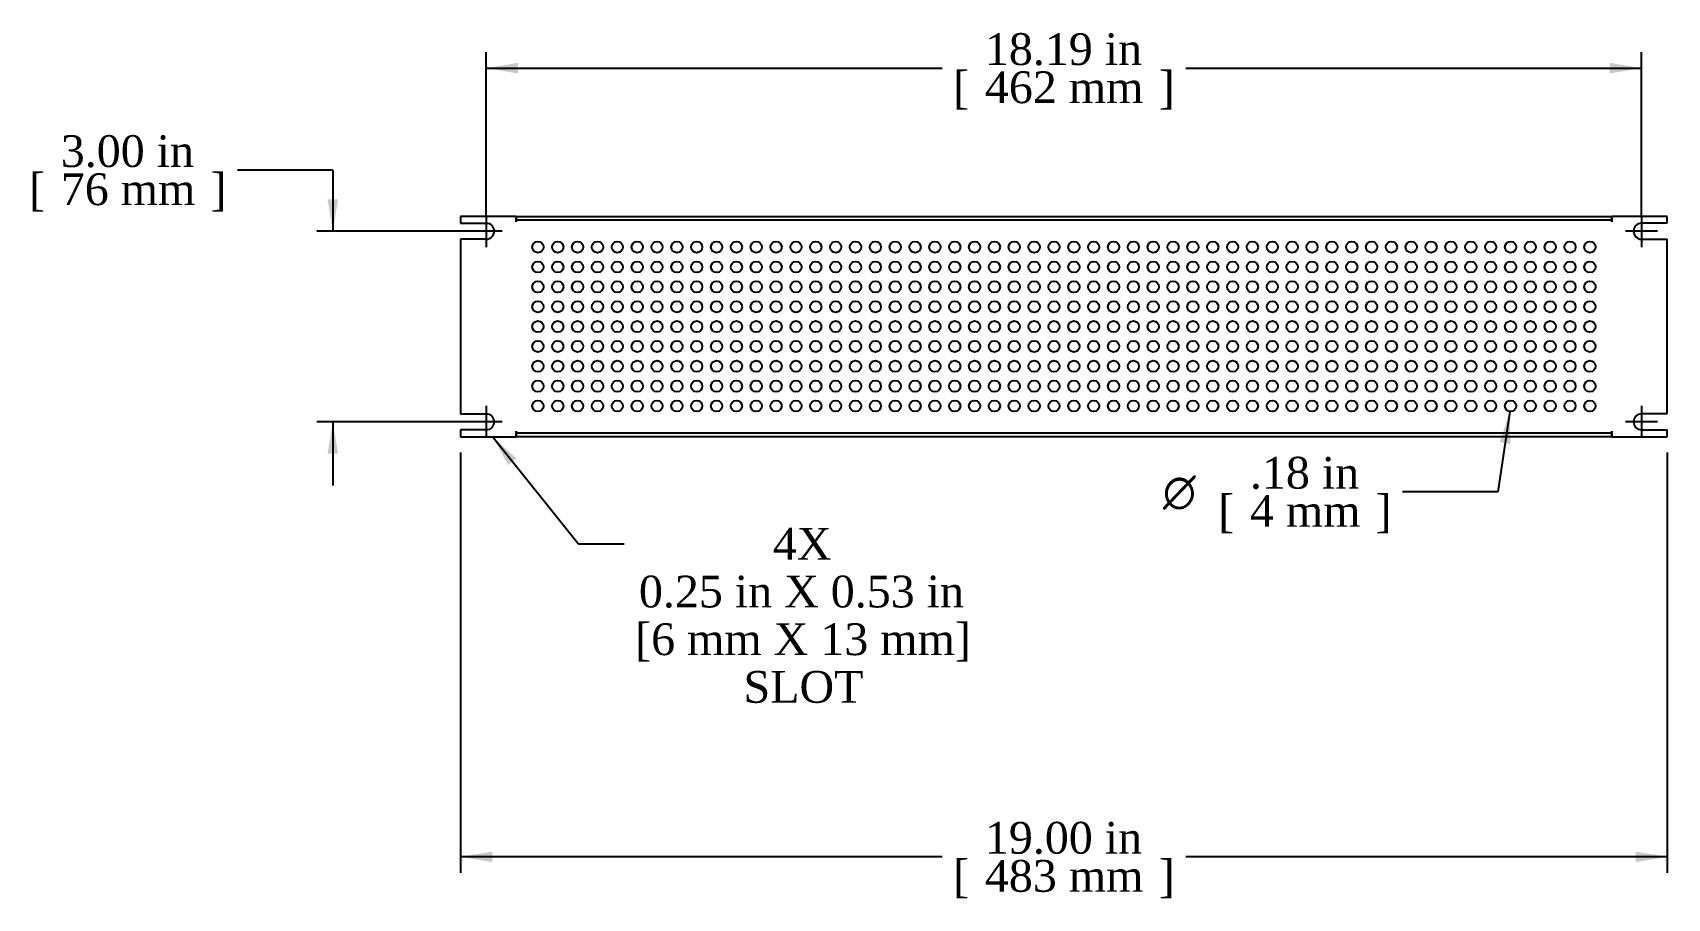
# Model space of a CAD drawing. Extents: x 5.4 to 63.7, y 15.6 to 34.9.
# Drawn here: x 5.37 to 31.1, y 15.63 to 29.25 of the extents above; entities that cross this region are included whole.
import ezdxf
from ezdxf.enums import TextEntityAlignment as Align
from ezdxf.lldxf.tags import DXFTag

# ---------------------------------------------------------------- set-up
doc = ezdxf.new("R2010")
doc.units = 0
doc.header["$MEASUREMENT"] = 0
for name, color, linetype in [('COM54342', 7, 'CONTINUOUS'), ('DEFAULT', 7, 'CONTINUOUS'), ('LAYER2', 7, 'CONTINUOUS')]:
    doc.layers.add(name, color=color, linetype=linetype)
doc.styles.add('SEACAD_SEMECA1_TTF', font='semeca1.ttf')
doc.styles.add('SEACAD_TIMES_TTF', font='times.ttf')
tags = doc.linetypes.add('CENTER2', pattern=[1.125, 0.75, -0.125, 0.125, -0.125]).pattern_tags.tags
tags[10:11] = [DXFTag(74, 4), DXFTag(75, 0), DXFTag(340, '0'), DXFTag(46, 0.0), DXFTag(50, 0.0), DXFTag(44, 0.0), DXFTag(45, 0.0)]
tags[8:9] = [DXFTag(74, 4), DXFTag(75, 0), DXFTag(340, '0'), DXFTag(46, 0.0), DXFTag(50, 0.0), DXFTag(44, 0.0), DXFTag(45, 0.0)]
tags[6:7] = [DXFTag(74, 4), DXFTag(75, 0), DXFTag(340, '0'), DXFTag(46, 0.0), DXFTag(50, 0.0), DXFTag(44, 0.0), DXFTag(45, 0.0)]
tags[4:5] = [DXFTag(74, 4), DXFTag(75, 0), DXFTag(340, '0'), DXFTag(46, 0.0), DXFTag(50, 0.0), DXFTag(44, 0.0), DXFTag(45, 0.0)]
tags = doc.linetypes.add('HIDDEN2', pattern=[0.1875, 0.125, -0.0625]).pattern_tags.tags
tags[6:7] = [DXFTag(74, 4), DXFTag(75, 0), DXFTag(340, '0'), DXFTag(46, 0.0), DXFTag(50, 0.0), DXFTag(44, 0.0), DXFTag(45, 0.0)]
tags[4:5] = [DXFTag(74, 4), DXFTag(75, 0), DXFTag(340, '0'), DXFTag(46, 0.0), DXFTag(50, 0.0), DXFTag(44, 0.0), DXFTag(45, 0.0)]

# ---------------------------------------------------------------- blocks, each defined once
blk = doc.blocks.new('SEANNOT_GROUP1')
at = {"layer": 'DEFAULT', "linetype": 'CONTINUOUS'}
blk.add_hatch(color=136, dxfattribs=at).paths.add_polyline_path([(12.981, 22.554), (12.604, 22.893), (12.851, 22.45)])
at = {"layer": 'DEFAULT', "color": 136, "linetype": 'CONTINUOUS'}
blk.add_line((13.952, 21.207), (14.676, 21.207), dxfattribs=at)
blk.add_lwpolyline([(13.952, 21.207), (12.604, 22.893)], dxfattribs=at)
at = {"layer": 'DEFAULT', "color": 136, "linetype": 'CONTINUOUS', "style": 'SEACAD_TIMES_TTF'}
for s, p in [('4X', (17.019, 21.457)), ('0.25 in X 0.53 in', (14.91, 20.707)), ('[6 mm X 13 mm]', (14.851, 19.957)), ('SLOT', (16.557, 19.207))]:
    blk.add_text(s, height=0.5, dxfattribs=at).set_placement(p, align=Align.TOP_LEFT)
blk = doc.blocks.new('SEANNOT_GROUP2')
at = {"layer": 'LAYER2', "color": 136, "linetype": 'CENTER2'}
for p, q in [((12.507, 26.377), (12.507, 25.877)), ((12.757, 26.127), (12.257, 26.127))]:
    blk.add_line(p, q, dxfattribs=at)
blk = doc.blocks.new('SEANNOT_GROUP3')
at = {"layer": 'LAYER2', "color": 136, "linetype": 'CENTER2'}
for p, q in [((12.507, 23.377), (12.507, 22.877)), ((12.757, 23.127), (12.257, 23.127))]:
    blk.add_line(p, q, dxfattribs=at)
blk = doc.blocks.new('SEANNOT_GROUP4')
at = {"layer": 'LAYER2', "color": 136, "linetype": 'CENTER2'}
for p, q in [((30.695, 23.377), (30.695, 22.877)), ((30.945, 23.127), (30.445, 23.127))]:
    blk.add_line(p, q, dxfattribs=at)
blk = doc.blocks.new('SEANNOT_GROUP5')
at = {"layer": 'LAYER2', "color": 136, "linetype": 'CENTER2'}
for p, q in [((30.695, 26.377), (30.695, 25.877)), ((30.945, 26.127), (30.445, 26.127))]:
    blk.add_line(p, q, dxfattribs=at)
blk = doc.blocks.new('GDIMGGROUP')
at = {"layer": 'LAYER2', "linetype": 'CONTINUOUS'}
for points in [[(13.007, 28.777), (12.507, 28.693), (13.007, 28.61)], [(30.195, 28.777), (30.195, 28.61), (30.695, 28.693)]]:
    blk.add_hatch(color=136, dxfattribs=at).paths.add_polyline_path(points)
at = {"layer": 'LAYER2', "color": 136, "linetype": 'CONTINUOUS'}
for p, q in [((12.507, 26.377), (12.507, 28.943)), ((30.695, 26.377), (30.695, 28.943)), ((12.507, 28.693), (19.683, 28.693)), ((23.519, 28.693), (30.695, 28.693))]:
    blk.add_line(p, q, dxfattribs=at)
at = {"layer": 'LAYER2', "color": 136, "linetype": 'CONTINUOUS', "style": 'SEACAD_TIMES_TTF'}
for s, p in [('18.19 in', (20.357, 29.243)), ('[', (19.858, 28.643)), ('462 mm', (20.357, 28.643)), (']', (23.095, 28.643))]:
    blk.add_text(s, height=0.5, dxfattribs=at).set_placement(p, align=Align.TOP_LEFT)
blk = doc.blocks.new('GDIMGGROUP1')
at = {"layer": 'LAYER2', "linetype": 'CONTINUOUS'}
for points in [[(10.008, 26.627), (10.091, 26.127), (10.174, 26.627)], [(10.008, 22.627), (10.174, 22.627), (10.091, 23.127)]]:
    blk.add_hatch(color=136, dxfattribs=at).paths.add_polyline_path(points)
at = {"layer": 'LAYER2', "color": 136, "linetype": 'CONTINUOUS'}
for p, q in [((10.091, 27.088), (8.591, 27.088)), ((10.091, 27.088), (10.091, 26.127)), ((12.257, 26.127), (9.841, 26.127)), ((12.257, 23.127), (9.841, 23.127)), ((10.091, 23.127), (10.091, 22.127))]:
    blk.add_line(p, q, dxfattribs=at)
at = {"layer": 'LAYER2', "color": 136, "linetype": 'CONTINUOUS', "style": 'SEACAD_TIMES_TTF'}
for s, p in [('3.00 in', (5.808, 27.638)), ('[', (5.31, 27.038)), ('76 mm', (5.808, 27.038)), (']', (8.167, 27.038))]:
    blk.add_text(s, height=0.5, dxfattribs=at).set_placement(p, align=Align.TOP_LEFT)
blk = doc.blocks.new('GDIMGGROUP3')
at = {"layer": 'LAYER2', "linetype": 'CONTINUOUS'}
for points in [[(12.601, 16.199), (12.601, 16.365), (12.101, 16.282)], [(30.601, 16.199), (31.101, 16.282), (30.601, 16.365)]]:
    blk.add_hatch(color=136, dxfattribs=at).paths.add_polyline_path(points)
at = {"layer": 'LAYER2', "color": 136, "linetype": 'CONTINUOUS'}
for p, q in [((12.101, 22.643), (12.101, 16.032)), ((31.101, 22.643), (31.101, 16.032)), ((19.683, 16.282), (12.101, 16.282)), ((31.101, 16.282), (23.519, 16.282))]:
    blk.add_line(p, q, dxfattribs=at)
at = {"layer": 'LAYER2', "color": 136, "linetype": 'CONTINUOUS', "style": 'SEACAD_TIMES_TTF'}
for s, p in [('19.00 in', (20.357, 16.832)), ('[', (19.858, 16.232)), ('483 mm', (20.357, 16.232)), (']', (23.095, 16.232))]:
    blk.add_text(s, height=0.5, dxfattribs=at).set_placement(p, align=Align.TOP_LEFT)
blk = doc.blocks.new('GDIMGGROUP5')
at = {"layer": 'LAYER2', "linetype": 'CONTINUOUS'}
blk.add_hatch(color=136, dxfattribs=at).paths.add_polyline_path([(28.629, 22.782), (28.62, 23.289), (28.465, 22.807)])
at = {"layer": 'LAYER2', "color": 136, "linetype": 'CONTINUOUS'}
for p, q in [((28.62, 23.289), (28.433, 22.026)), ((28.433, 22.026), (26.933, 22.026))]:
    blk.add_line(p, q, dxfattribs=at)
for s, style, p in [('.18 in', 'SEACAD_TIMES_TTF', (24.53, 22.576)), ('O', 'SEACAD_SEMECA1_TTF', (23.161, 22.276)), ('[', 'SEACAD_TIMES_TTF', (24.031, 21.976)), ('4 mm', 'SEACAD_TIMES_TTF', (24.53, 21.976)), (']', 'SEACAD_TIMES_TTF', (26.51, 21.976))]:
    blk.add_text(s, height=0.5, dxfattribs=dict(at, style=style)).set_placement(p, align=Align.TOP_LEFT)

msp = doc.modelspace()

# ---------------------------------------------------------------- linework, layer by layer
at = {"layer": 'COM54342', "color": 7, "linetype": 'CONTINUOUS'}
for p, q in [((12.101, 26.361), (12.101, 26.252)), ((12.976, 26.361), (12.101, 26.361)), ((12.101, 26.252), (12.507, 26.252)), ((12.976, 26.275), (12.976, 26.361)), ((12.976, 26.361), (30.226, 26.361)), ((12.976, 26.361), (12.976, 26.275)), ((12.976, 26.275), (12.976, 26.275)), ((31.101, 26.361), (30.226, 26.361)), ((30.226, 26.275), (30.226, 26.361)), ((30.226, 26.361), (30.226, 26.275)), ((30.226, 26.275), (30.226, 26.275)), ((31.101, 26.252), (30.695, 26.252)), ((31.101, 26.252), (31.101, 26.361)), ((12.101, 26.002), (12.101, 23.252)), ((12.507, 26.002), (12.101, 26.002)), ((30.695, 26.002), (31.101, 26.002)), ((31.101, 23.252), (31.101, 26.002)), ((12.101, 23.252), (12.507, 23.252)), ((31.101, 23.252), (30.695, 23.252)), ((12.101, 23.002), (12.101, 22.893)), ((12.507, 23.002), (12.101, 23.002)), ((12.976, 22.979), (12.976, 22.893)), ((12.976, 22.979), (12.976, 22.979)), ((12.976, 22.893), (12.976, 22.979)), ((30.226, 22.979), (30.226, 22.979)), ((30.226, 22.979), (30.226, 22.893)), ((30.226, 22.893), (30.226, 22.979)), ((30.695, 23.002), (31.101, 23.002)), ((31.101, 22.893), (31.101, 23.002)), ((12.101, 22.893), (12.976, 22.893)), ((30.226, 22.893), (12.976, 22.893)), ((30.226, 22.893), (31.101, 22.893))]:
    msp.add_line(p, q, dxfattribs=at)
at = {"layer": 'COM54342', "color": 7, "linetype": 'HIDDEN2'}
for p, q in [((12.976, 26.304), (30.226, 26.304)), ((30.226, 22.95), (12.976, 22.95))]:
    msp.add_line(p, q, dxfattribs=at)
at = {"layer": 'COM54342', "color": 7, "linetype": 'CONTINUOUS'}
for centre in [(13.32, 25.877), (13.633, 25.877), (13.945, 25.877), (14.258, 25.877), (14.57, 25.877), (14.883, 25.877), (15.195, 25.877), (15.508, 25.877), (15.82, 25.877), (16.133, 25.877), (16.445, 25.877), (16.758, 25.877), (17.07, 25.877), (17.383, 25.877), (17.695, 25.877), (18.008, 25.877), (18.32, 25.877), (18.633, 25.877), (18.945, 25.877), (19.258, 25.877), (19.57, 25.877), (19.883, 25.877), (20.195, 25.877), (20.508, 25.877), (20.82, 25.877), (21.133, 25.877), (21.445, 25.877), (21.758, 25.877), (22.07, 25.877), (22.383, 25.877), (22.695, 25.877), (23.008, 25.877), (23.32, 25.877), (23.633, 25.877), (23.945, 25.877), (24.258, 25.877), (24.57, 25.877), (24.883, 25.877), (25.195, 25.877), (25.508, 25.877), (25.82, 25.877), (26.133, 25.877), (26.445, 25.877), (26.758, 25.877), (27.07, 25.877), (27.383, 25.877), (27.695, 25.877), (28.008, 25.877), (28.32, 25.877), (28.633, 25.877), (28.945, 25.877), (29.258, 25.877), (29.57, 25.877), (29.883, 25.877), (13.32, 25.564), (13.633, 25.564), (13.945, 25.564), (14.258, 25.564), (14.57, 25.564), (14.883, 25.564), (15.195, 25.564), (15.508, 25.564), (15.82, 25.564), (16.133, 25.564), (16.445, 25.564), (16.758, 25.564), (17.07, 25.564), (17.383, 25.564), (17.695, 25.564), (18.008, 25.564), (18.32, 25.564), (18.633, 25.564), (18.945, 25.564), (19.258, 25.564), (19.57, 25.564), (19.883, 25.564), (20.195, 25.564), (20.508, 25.564), (20.82, 25.564), (21.133, 25.564), (21.445, 25.564), (21.758, 25.564), (22.07, 25.564), (22.383, 25.564), (22.695, 25.564), (23.008, 25.564), (23.32, 25.564), (23.633, 25.564), (23.945, 25.564), (24.258, 25.564), (24.57, 25.564), (24.883, 25.564), (25.195, 25.564), (25.508, 25.564), (25.82, 25.564), (26.133, 25.564), (26.445, 25.564), (26.758, 25.564), (27.07, 25.564), (27.383, 25.564), (27.695, 25.564), (28.008, 25.564), (28.32, 25.564), (28.633, 25.564), (28.945, 25.564), (29.258, 25.564), (29.57, 25.564), (29.883, 25.564), (13.32, 25.252), (13.633, 25.252), (13.945, 25.252), (14.258, 25.252), (14.57, 25.252), (14.883, 25.252), (15.195, 25.252), (15.508, 25.252), (15.82, 25.252), (16.133, 25.252), (16.445, 25.252), (16.758, 25.252), (17.07, 25.252), (17.383, 25.252), (17.695, 25.252), (18.008, 25.252), (18.32, 25.252), (18.633, 25.252), (18.945, 25.252), (19.258, 25.252), (19.57, 25.252), (19.883, 25.252), (20.195, 25.252), (20.508, 25.252), (20.82, 25.252), (21.133, 25.252), (21.445, 25.252), (21.758, 25.252), (22.07, 25.252), (22.383, 25.252), (22.695, 25.252), (23.008, 25.252), (23.32, 25.252), (23.633, 25.252), (23.945, 25.252), (24.258, 25.252), (24.57, 25.252), (24.883, 25.252), (25.195, 25.252), (25.508, 25.252), (25.82, 25.252), (26.133, 25.252), (26.445, 25.252), (26.758, 25.252), (27.07, 25.252), (27.383, 25.252), (27.695, 25.252), (28.008, 25.252), (28.32, 25.252), (28.633, 25.252), (28.945, 25.252), (29.258, 25.252), (29.57, 25.252), (29.883, 25.252), (13.32, 24.939), (13.633, 24.939), (13.945, 24.939), (14.258, 24.939), (14.57, 24.939), (14.883, 24.939), (15.195, 24.939), (15.508, 24.939), (15.82, 24.939), (16.133, 24.939), (16.445, 24.939), (16.758, 24.939), (17.07, 24.939), (17.383, 24.939), (17.695, 24.939), (18.008, 24.939), (18.32, 24.939), (18.633, 24.939), (18.945, 24.939), (19.258, 24.939), (19.57, 24.939), (19.883, 24.939), (20.195, 24.939), (20.508, 24.939), (20.82, 24.939), (21.133, 24.939), (21.445, 24.939), (21.758, 24.939), (22.07, 24.939), (22.383, 24.939), (22.695, 24.939), (23.008, 24.939), (23.32, 24.939), (23.633, 24.939), (23.945, 24.939), (24.258, 24.939), (24.57, 24.939), (24.883, 24.939), (25.195, 24.939), (25.508, 24.939), (25.82, 24.939), (26.133, 24.939), (26.445, 24.939), (26.758, 24.939), (27.07, 24.939), (27.383, 24.939), (27.695, 24.939), (28.008, 24.939), (28.32, 24.939), (28.633, 24.939), (28.945, 24.939), (29.258, 24.939), (29.57, 24.939), (29.883, 24.939), (13.32, 24.627), (13.633, 24.627), (13.945, 24.627), (14.258, 24.627), (14.57, 24.627), (14.883, 24.627), (15.195, 24.627), (15.508, 24.627), (15.82, 24.627), (16.133, 24.627), (16.445, 24.627), (16.758, 24.627), (17.07, 24.627), (17.383, 24.627), (17.695, 24.627), (18.008, 24.627), (18.32, 24.627), (18.633, 24.627), (18.945, 24.627), (19.258, 24.627), (19.57, 24.627), (19.883, 24.627), (20.195, 24.627), (20.508, 24.627), (20.82, 24.627), (21.133, 24.627), (21.445, 24.627), (21.758, 24.627), (22.07, 24.627), (22.383, 24.627), (22.695, 24.627), (23.008, 24.627), (23.32, 24.627), (23.633, 24.627), (23.945, 24.627), (24.258, 24.627), (24.57, 24.627), (24.883, 24.627), (25.195, 24.627), (25.508, 24.627), (25.82, 24.627), (26.133, 24.627), (26.445, 24.627), (26.758, 24.627), (27.07, 24.627), (27.383, 24.627), (27.695, 24.627), (28.008, 24.627), (28.32, 24.627), (28.633, 24.627), (28.945, 24.627), (29.258, 24.627), (29.57, 24.627), (29.883, 24.627), (13.32, 24.314), (13.633, 24.314), (13.945, 24.314), (14.258, 24.314), (14.57, 24.314), (14.883, 24.314), (15.195, 24.314), (15.508, 24.314), (15.82, 24.314), (16.133, 24.314), (16.445, 24.314), (16.758, 24.314), (17.07, 24.314), (17.383, 24.314), (17.695, 24.314), (18.008, 24.314), (18.32, 24.314), (18.633, 24.314), (18.945, 24.314), (19.258, 24.314), (19.57, 24.314), (19.883, 24.314), (20.195, 24.314), (20.508, 24.314), (20.82, 24.314), (21.133, 24.314), (21.445, 24.314), (21.758, 24.314), (22.07, 24.314), (22.383, 24.314), (22.695, 24.314), (23.008, 24.314), (23.32, 24.314), (23.633, 24.314), (23.945, 24.314), (24.258, 24.314), (24.57, 24.314), (24.883, 24.314), (25.195, 24.314), (25.508, 24.314), (25.82, 24.314), (26.133, 24.314), (26.445, 24.314), (26.758, 24.314), (27.07, 24.314), (27.383, 24.314), (27.695, 24.314), (28.008, 24.314), (28.32, 24.314), (28.633, 24.314), (28.945, 24.314), (29.258, 24.314), (29.57, 24.314), (29.883, 24.314), (13.32, 24.002), (13.633, 24.002), (13.945, 24.002), (14.258, 24.002), (14.57, 24.002), (14.883, 24.002), (15.195, 24.002), (15.508, 24.002), (15.82, 24.002), (16.133, 24.002), (16.445, 24.002), (16.758, 24.002), (17.07, 24.002), (17.383, 24.002), (17.695, 24.002), (18.008, 24.002), (18.32, 24.002), (18.633, 24.002), (18.945, 24.002), (19.258, 24.002), (19.57, 24.002), (19.883, 24.002), (20.195, 24.002), (20.508, 24.002), (20.82, 24.002), (21.133, 24.002), (21.445, 24.002), (21.758, 24.002), (22.07, 24.002), (22.383, 24.002), (22.695, 24.002), (23.008, 24.002), (23.32, 24.002), (23.633, 24.002), (23.945, 24.002), (24.258, 24.002), (24.57, 24.002), (24.883, 24.002), (25.195, 24.002), (25.508, 24.002), (25.82, 24.002), (26.133, 24.002), (26.445, 24.002), (26.758, 24.002), (27.07, 24.002), (27.383, 24.002), (27.695, 24.002), (28.008, 24.002), (28.32, 24.002), (28.633, 24.002), (28.945, 24.002), (29.258, 24.002), (29.57, 24.002), (29.883, 24.002), (13.32, 23.689), (13.633, 23.689), (13.945, 23.689), (14.258, 23.689), (14.57, 23.689), (14.883, 23.689), (15.195, 23.689), (15.508, 23.689), (15.82, 23.689), (16.133, 23.689), (16.445, 23.689), (16.758, 23.689), (17.07, 23.689), (17.383, 23.689), (17.695, 23.689), (18.008, 23.689), (18.32, 23.689), (18.633, 23.689), (18.945, 23.689), (19.258, 23.689), (19.57, 23.689), (19.883, 23.689), (20.195, 23.689), (20.508, 23.689), (20.82, 23.689), (21.133, 23.689), (21.445, 23.689), (21.758, 23.689), (22.07, 23.689), (22.383, 23.689), (22.695, 23.689), (23.008, 23.689), (23.32, 23.689), (23.633, 23.689), (23.945, 23.689), (24.258, 23.689), (24.57, 23.689), (24.883, 23.689), (25.195, 23.689), (25.508, 23.689), (25.82, 23.689), (26.133, 23.689), (26.445, 23.689), (26.758, 23.689), (27.07, 23.689), (27.383, 23.689), (27.695, 23.689), (28.008, 23.689), (28.32, 23.689), (28.633, 23.689), (28.945, 23.689), (29.258, 23.689), (29.57, 23.689), (29.883, 23.689), (13.32, 23.377), (13.633, 23.377), (13.945, 23.377), (14.258, 23.377), (14.57, 23.377), (14.883, 23.377), (15.195, 23.377), (15.508, 23.377), (15.82, 23.377), (16.133, 23.377), (16.445, 23.377), (16.758, 23.377), (17.07, 23.377), (17.383, 23.377), (17.695, 23.377), (18.008, 23.377), (18.32, 23.377), (18.633, 23.377), (18.945, 23.377), (19.258, 23.377), (19.57, 23.377), (19.883, 23.377), (20.195, 23.377), (20.508, 23.377), (20.82, 23.377), (21.133, 23.377), (21.445, 23.377), (21.758, 23.377), (22.07, 23.377), (22.383, 23.377), (22.695, 23.377), (23.008, 23.377), (23.32, 23.377), (23.633, 23.377), (23.945, 23.377), (24.258, 23.377), (24.57, 23.377), (24.883, 23.377), (25.195, 23.377), (25.508, 23.377), (25.82, 23.377), (26.133, 23.377), (26.445, 23.377), (26.758, 23.377), (27.07, 23.377), (27.383, 23.377), (27.695, 23.377), (28.008, 23.377), (28.32, 23.377), (28.633, 23.377), (28.945, 23.377), (29.258, 23.377), (29.57, 23.377), (29.883, 23.377)]:
    msp.add_circle(centre, 0.0885, dxfattribs=at)
for centre, start, end in [((12.507, 26.127), 270, 90), ((30.695, 26.127), 90, 270), ((12.507, 23.127), 270, 90), ((30.695, 23.127), 90, 270)]:
    msp.add_arc(centre, 0.125, start, end, dxfattribs=at)

# ---------------------------------------------------------------- block references
at = {"layer": 'DEFAULT'}
msp.add_blockref('SEANNOT_GROUP1', (0, 0), dxfattribs=at)
at = {"layer": 'LAYER2'}
for name in ['GDIMGGROUP', 'GDIMGGROUP1', 'SEANNOT_GROUP2', 'SEANNOT_GROUP5', 'SEANNOT_GROUP3', 'GDIMGGROUP5', 'SEANNOT_GROUP4', 'GDIMGGROUP3']:
    msp.add_blockref(name, (0, 0), dxfattribs=at)

doc.saveas('drawing.dxf')
